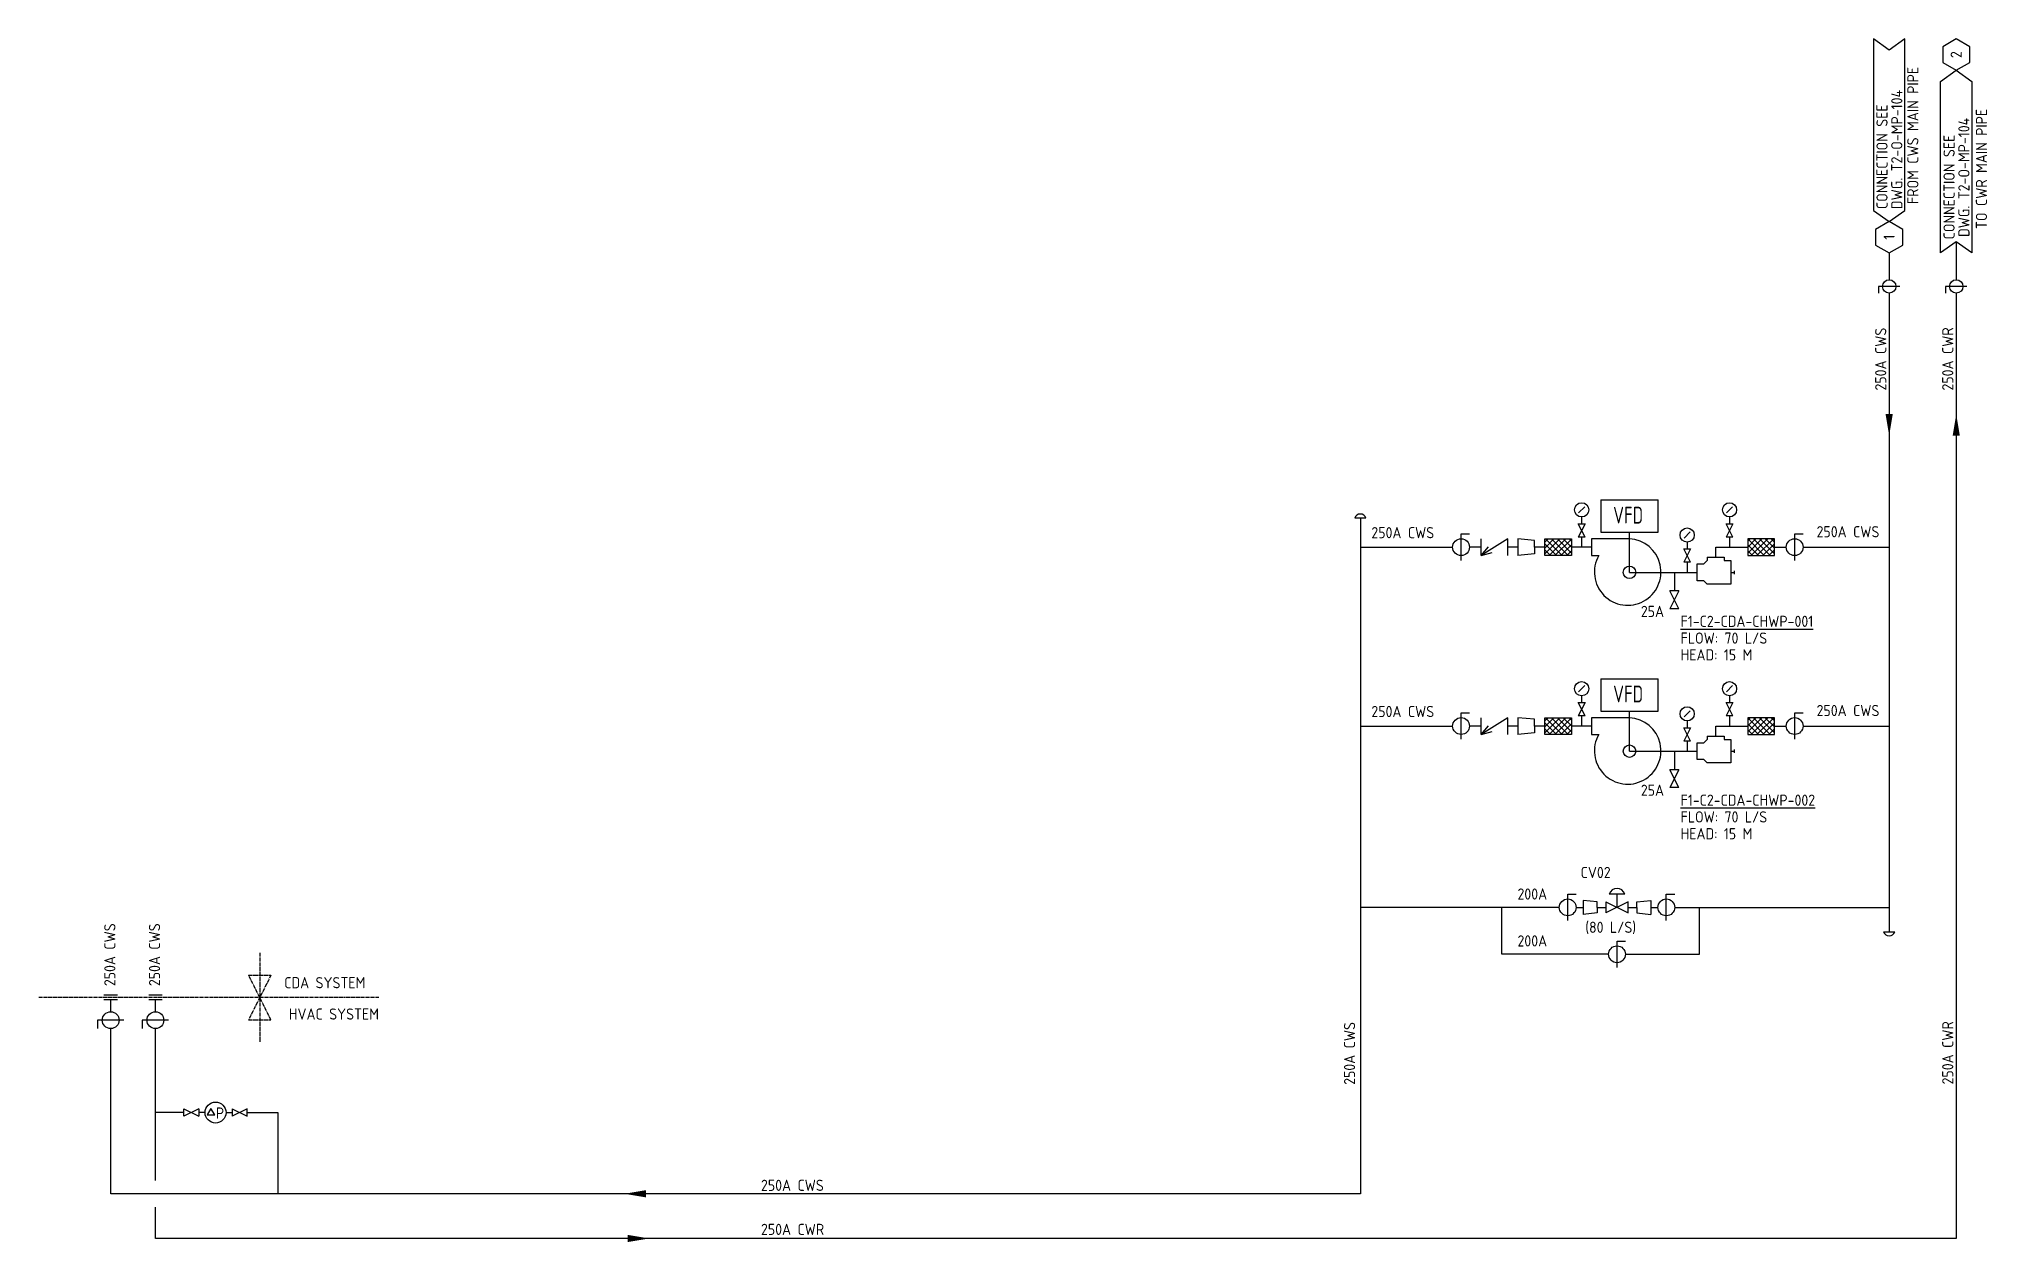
# Model space of a CAD drawing. Header units: millimetres. Extents: x 168 to 604, y 147 to 417.
import ezdxf
from ezdxf.enums import TextEntityAlignment as Align

# ---------------------------------------------------------------- set-up
doc = ezdxf.new("R2010")
doc.units = ezdxf.units.MM
doc.linetypes.add('CENTER2', pattern=[1.125, 0.75, -0.125, 0.125, -0.125])
for name, color, linetype in [('DETL-TXT', 4, 'Continuous'), ('g-ttlb', 4, 'Continuous'), ('M-CWTR-9PIPE-S', 200, 'Continuous'), ('M-CWTR-TEXT', 3, 'Continuous'), ('M-CWTR-TEXT-eq', 4, 'Continuous'), ('M-CWTR-VAVE', 2, 'Continuous'), ('M-HVAC-EQPM-P1', 22, 'Continuous'), ('M-WW-PIPE-R', 210, 'Continuous'), ('M-WW-PIPE-S', 100, 'Continuous')]:
    doc.layers.add(name, color=color, linetype=linetype)
doc.styles.add('AA-TXT', font='isocp.shx', dxfattribs={"bigfont": 'chineset.shx'})

msp = doc.modelspace()

# ---------------------------------------------------------------- hatches: boundary and pattern name
at = {"layer": 'M-CWTR-VAVE'}
h = msp.add_hatch(dxfattribs=at)
h.set_pattern_fill('ANSI37', color=256, scale=7.5, style=0)
h.set_pattern_definition([(45, (126.8222, -229.1768), (-0.6629126, 0.6629126), []), (135, (126.8222, -229.1768), (-0.6629126, -0.6629126), [])])
h.paths.add_polyline_path([(504.89, 304.75), (510.89, 304.75), (510.89, 301), (504.89, 301)])
h = msp.add_hatch(dxfattribs=at)
h.set_pattern_fill('ANSI37', color=256, scale=7.5, style=0)
h.set_pattern_definition([(135, (934.3594, -229.1768), (0.6629126, 0.6629126), []), (45, (934.3594, -229.1768), (0.6629126, -0.6629126), [])])
h.paths.add_polyline_path([(556.29, 304.75), (550.29, 304.75), (550.29, 301), (556.29, 301)])
h = msp.add_hatch(dxfattribs=at)
h.set_pattern_fill('ANSI37', color=256, scale=7.5, style=0)
h.set_pattern_definition([(45, (126.8222, -269.1768), (-0.6629126, 0.6629126), []), (135, (126.8222, -269.1768), (-0.6629126, -0.6629126), [])])
h.paths.add_polyline_path([(504.89, 264.75), (510.89, 264.75), (510.89, 261), (504.89, 261)])
h = msp.add_hatch(dxfattribs=at)
h.set_pattern_fill('ANSI37', color=256, scale=7.5, style=0)
h.set_pattern_definition([(135, (934.3594, -269.1768), (0.6629126, 0.6629126), []), (45, (934.3594, -269.1768), (0.6629126, -0.6629126), [])])
h.paths.add_polyline_path([(556.29, 264.75), (550.29, 264.75), (550.29, 261), (556.29, 261)])

# ---------------------------------------------------------------- linework, layer by layer
at = {"layer": 'DETL-TXT'}
for points in [[(581.93, 375.71), (585.43, 378.21), (585.43, 416.55), (581.93, 414.05), (578.43, 416.55), (578.43, 378.21), (581.93, 375.71)], [(596.93, 409.55), (600.43, 407.05), (600.43, 368.71), (596.93, 371.21), (593.43, 368.71), (593.43, 407.05), (596.93, 409.55)]]:
    msp.add_lwpolyline(points, dxfattribs=at)
for points in [[(596.93, 409.55), (599.97, 411.3), (599.97, 414.8), (596.93, 416.55), (593.9, 414.8), (593.9, 411.3)], [(581.93, 368.71), (584.97, 370.46), (584.97, 373.96), (581.93, 375.71), (578.9, 373.96), (578.9, 370.46)]]:
    msp.add_lwpolyline(points, close=True, dxfattribs=at)
at = {"layer": 'g-ttlb', "linetype": 'CENTER2'}
for p, q in [((217.5, 212.16), (217.5, 192.16)), ((244.13, 202.16), (168.11, 202.16))]:
    msp.add_line(p, q, dxfattribs=at)
msp.add_lwpolyline([(220, 197.16), (215, 207.16), (220, 207.16), (215, 197.16)], close=True, dxfattribs=at)
at = {"layer": 'M-CWTR-9PIPE-S'}
for p, q in [((581.93, 368.71), (581.93, 362.69)), ((581.93, 359.69), (581.93, 216.86)), ((464.91, 309.37), (462.41, 309.37)), ((464.91, 309.37), (462.41, 309.37)), ((463.66, 309.37), (463.66, 158.27)), ((533.9, 297.25), (533.9, 293.11)), ((533.9, 257.25), (533.9, 253.11)), ((508.16, 222.32), (463.66, 222.32)), ((495.31, 211.83), (495.31, 222.32)), ((511.91, 222.32), (513.48, 222.32)), ((516.61, 222.32), (518.56, 222.32)), ((523.56, 222.32), (525.51, 222.32)), ((528.64, 222.32), (530.21, 222.32)), ((533.96, 222.32), (581.93, 222.32)), ((539.48, 211.83), (539.48, 222.32)), ((580.68, 216.86), (583.18, 216.86)), ((580.68, 216.86), (583.18, 216.86)), ((519.18, 211.83), (495.31, 211.83)), ((522.93, 211.83), (539.48, 211.83)), ((184.15, 198.97), (184.15, 201.68)), ((184.15, 158.27), (184.15, 195.22)), ((463.66, 158.27), (184.15, 158.27))]:
    msp.add_line(p, q, dxfattribs=at)
for points in [[(581.93, 327.84, 0, 1.6, 0), (581.93, 332.64, 0, 0, 0)], [(299.05, 158.27, 0, 1.6, 0), (303.85, 158.27, 0, 0, 0)]]:
    msp.add_lwpolyline(points, format="xyseb", dxfattribs=at)
for centre, start, end in [((463.66, 309), 16.4573, 163.5427), ((463.66, 309), 16.4573, 163.5427), ((581.93, 217.23), 196.4573, 343.5427), ((581.93, 217.23), 196.4573, 343.5427)]:
    msp.add_arc(centre, 1.3, start, end, dxfattribs=at)
at = {"layer": 'M-CWTR-VAVE'}
for p, q in [((584.31, 361.19), (579.56, 361.19)), ((579.56, 361.19), (579.56, 359.69)), ((599.31, 361.19), (594.56, 361.19)), ((594.56, 361.19), (594.56, 359.69)), ((512.46, 310.54), (513.84, 311.92)), ((513.15, 309.64), (513.15, 308.13)), ((545.54, 310.54), (546.92, 311.92)), ((546.23, 309.64), (546.23, 308.13)), ((486.18, 305.84), (488.06, 305.84)), ((486.18, 299.91), (486.18, 305.84)), ((512.4, 308.13), (513.9, 308.13)), ((513.9, 305.13), (512.4, 308.13)), ((513.9, 308.13), (512.4, 305.13)), ((513.9, 305.13), (512.4, 305.13)), ((513.15, 305.13), (513.15, 302.88)), ((536.07, 304.91), (537.45, 306.29)), ((546.98, 305.13), (545.48, 308.13)), ((546.98, 308.13), (545.48, 305.13)), ((545.48, 308.13), (546.98, 308.13)), ((546.98, 305.13), (545.48, 305.13)), ((546.23, 305.13), (546.23, 302.88)), ((560.8, 305.84), (562.68, 305.84)), ((560.8, 299.91), (560.8, 305.84)), ((490.64, 301), (490.64, 304.75)), ((496.64, 304.75), (490.64, 301)), ((490.64, 301), (492.31, 302.93)), ((490.64, 301), (493.1, 301.66)), ((496.64, 301), (496.64, 304.75)), ((498.89, 304.75), (498.89, 301)), ((502.64, 304.38), (498.89, 304.75)), ((502.64, 301.37), (498.89, 301)), ((502.64, 302.88), (502.64, 304.38)), ((502.64, 302.88), (502.64, 301.37)), ((504.89, 301), (504.89, 304.75)), ((504.89, 304.75), (510.89, 304.75)), ((510.89, 301), (504.89, 301)), ((510.89, 304.75), (510.89, 301)), ((537.51, 302.51), (536.01, 299.51)), ((537.51, 299.51), (536.01, 302.51)), ((536.01, 302.51), (537.51, 302.51)), ((536.76, 304.01), (536.76, 302.51)), ((550.29, 304.75), (550.29, 301)), ((556.29, 304.75), (550.29, 304.75)), ((550.29, 301), (556.29, 301)), ((556.29, 301), (556.29, 304.75)), ((537.51, 299.51), (536.01, 299.51)), ((536.76, 299.51), (536.76, 297.25)), ((539.01, 295.37), (539.01, 299.13)), ((539.01, 299.13), (540.51, 299.13)), ((540.51, 299.13), (541.26, 299.88)), ((541.26, 300.63), (541.26, 299.88)), ((541.26, 300.63), (545.01, 300.63)), ((545.01, 300.63), (545.01, 299.88)), ((545.01, 299.88), (546.51, 299.88)), ((546.51, 299.88), (546.51, 294.62)), ((546.51, 297.25), (547.26, 297.25)), ((547.26, 297.62), (547.26, 296.87)), ((534.9, 293.11), (532.9, 289.11)), ((534.9, 289.11), (532.9, 293.11)), ((534.9, 293.11), (532.9, 293.11)), ((540.51, 295.37), (539.01, 295.37)), ((540.51, 295.37), (541.26, 294.62)), ((546.51, 294.62), (541.26, 294.62)), ((534.9, 289.11), (532.9, 289.11)), ((512.46, 270.54), (513.84, 271.92)), ((545.54, 270.54), (546.92, 271.92)), ((486.18, 265.84), (488.06, 265.84)), ((486.18, 259.91), (486.18, 265.84)), ((512.4, 268.13), (513.9, 268.13)), ((513.9, 265.13), (512.4, 268.13)), ((513.9, 268.13), (512.4, 265.13)), ((513.15, 269.64), (513.15, 268.13)), ((536.07, 264.91), (537.45, 266.29)), ((546.98, 265.13), (545.48, 268.13)), ((546.98, 268.13), (545.48, 265.13)), ((545.48, 268.13), (546.98, 268.13)), ((546.23, 269.64), (546.23, 268.13)), ((560.8, 265.84), (562.68, 265.84)), ((560.8, 259.91), (560.8, 265.84)), ((490.64, 261), (490.64, 264.75)), ((496.64, 264.75), (490.64, 261)), ((490.64, 261), (492.31, 262.93)), ((490.64, 261), (493.1, 261.66)), ((496.64, 261), (496.64, 264.75)), ((498.89, 264.75), (498.89, 261)), ((502.64, 264.38), (498.89, 264.75)), ((502.64, 262.88), (502.64, 264.38)), ((502.64, 262.88), (502.64, 261.37)), ((504.89, 261), (504.89, 264.75)), ((504.89, 264.75), (510.89, 264.75)), ((510.89, 264.75), (510.89, 261)), ((513.9, 265.13), (512.4, 265.13)), ((513.15, 265.13), (513.15, 262.88)), ((537.51, 262.51), (536.01, 259.51)), ((537.51, 259.51), (536.01, 262.51)), ((536.01, 262.51), (537.51, 262.51)), ((536.76, 264.01), (536.76, 262.51)), ((546.98, 265.13), (545.48, 265.13)), ((546.23, 265.13), (546.23, 262.88)), ((550.29, 264.75), (550.29, 261)), ((556.29, 264.75), (550.29, 264.75)), ((556.29, 261), (556.29, 264.75)), ((502.64, 261.37), (498.89, 261)), ((510.89, 261), (504.89, 261)), ((537.51, 259.51), (536.01, 259.51)), ((536.76, 259.51), (536.76, 257.25)), ((539.01, 255.37), (539.01, 259.13)), ((539.01, 259.13), (540.51, 259.13)), ((540.51, 259.13), (541.26, 259.88)), ((541.26, 260.63), (541.26, 259.88)), ((541.26, 260.63), (545.01, 260.63)), ((545.01, 260.63), (545.01, 259.88)), ((545.01, 259.88), (546.51, 259.88)), ((546.51, 259.88), (546.51, 254.62)), ((546.51, 257.25), (547.26, 257.25)), ((547.26, 257.62), (547.26, 256.87)), ((550.29, 261), (556.29, 261)), ((534.9, 253.11), (532.9, 249.11)), ((534.9, 249.11), (532.9, 253.11)), ((534.9, 253.11), (532.9, 253.11)), ((540.51, 255.37), (539.01, 255.37)), ((540.51, 255.37), (541.26, 254.62)), ((546.51, 254.62), (541.26, 254.62)), ((534.9, 249.11), (532.9, 249.11)), ((510.03, 225.28), (511.91, 225.28)), ((510.03, 219.36), (510.03, 225.28)), ((516.61, 223.57), (513.48, 223.88)), ((513.48, 223.88), (513.48, 220.75)), ((516.61, 222.32), (516.61, 223.57)), ((516.61, 222.32), (516.61, 221.07)), ((518.56, 223.57), (518.56, 221.07)), ((523.56, 223.57), (518.56, 221.07)), ((518.56, 223.57), (523.56, 221.07)), ((522.8, 225.28), (519.32, 225.28)), ((521.06, 222.32), (521.06, 225.28)), ((523.56, 221.07), (523.56, 223.57)), ((525.51, 223.57), (528.64, 223.88)), ((525.51, 222.32), (525.51, 223.57)), ((525.51, 222.32), (525.51, 221.07)), ((528.64, 223.88), (528.64, 220.75)), ((532.09, 225.28), (533.97, 225.28)), ((532.09, 219.36), (532.09, 225.28)), ((516.61, 221.07), (513.48, 220.75)), ((525.51, 221.07), (528.64, 220.75)), ((521.06, 214.79), (522.94, 214.79)), ((521.06, 208.86), (521.06, 214.79)), ((185.65, 202.68), (182.65, 202.68)), ((185.65, 201.68), (182.65, 201.68)), ((195.65, 202.68), (192.65, 202.68)), ((195.65, 201.68), (192.65, 201.68)), ((181.18, 197.1), (181.18, 195.22)), ((187.11, 197.1), (181.18, 197.1)), ((191.18, 197.1), (191.18, 195.22)), ((197.11, 197.1), (191.18, 197.1)), ((200.54, 176.43), (194.15, 176.43)), ((200.54, 175.59), (200.54, 177.26)), ((200.54, 177.26), (203.87, 175.59)), ((203.87, 177.26), (200.54, 175.59)), ((203.87, 177.26), (203.87, 175.59)), ((205.26, 176.43), (203.87, 176.43)), ((209.94, 176.43), (211.32, 176.43)), ((211.32, 177.26), (214.66, 175.59)), ((214.66, 177.26), (211.32, 175.59)), ((211.32, 177.26), (211.32, 175.59)), ((214.66, 175.59), (214.66, 177.26)), ((214.66, 176.43), (221.53, 176.43)), ((221.53, 176.43), (221.53, 158.27))]:
    msp.add_line(p, q, dxfattribs=at)
msp.add_lwpolyline([(206.58, 177.37), (205.73, 175.89), (207.43, 175.89), (206.58, 177.37)], dxfattribs=at)
for centre, radius in [((581.94, 361.19), 1.5), ((596.94, 361.19), 1.5), ((513.15, 311.23), 1.59), ((546.23, 311.23), 1.59), ((536.76, 305.6), 1.59), ((486.18, 302.88), 1.88), ((560.8, 302.88), 1.88), ((513.15, 271.23), 1.59), ((546.23, 271.23), 1.59), ((536.76, 265.6), 1.59), ((486.18, 262.88), 1.88), ((560.8, 262.88), 1.88), ((510.03, 222.32), 1.88), ((532.09, 222.32), 1.88), ((521.06, 211.83), 1.88), ((184.15, 197.1), 1.88), ((194.15, 197.1), 1.88), ((207.6, 176.43), 2.34)]:
    msp.add_circle(centre, radius, dxfattribs=at)
msp.add_arc((521.06, 224.77), 1.81, 16.4573, 163.5427, dxfattribs=at)
at = {"layer": 'M-HVAC-EQPM-P1'}
for p, q in [((517.41, 313.44), (530.28, 313.44)), ((517.41, 313.44), (517.41, 306.24)), ((530.28, 306.24), (530.28, 313.44)), ((517.41, 306.24), (530.28, 306.24)), ((523.84, 297.25), (523.84, 306.24)), ((515.39, 304.75), (515.39, 301)), ((523.84, 304.75), (515.39, 304.75)), ((515.39, 301), (516.97, 301)), ((517.41, 273.44), (530.28, 273.44)), ((517.41, 273.44), (517.41, 266.24)), ((530.28, 266.24), (530.28, 273.44)), ((517.41, 266.24), (530.28, 266.24)), ((523.84, 257.25), (523.84, 266.24)), ((515.39, 264.75), (515.39, 261)), ((523.84, 264.75), (515.39, 264.75)), ((515.39, 261), (516.97, 261))]:
    msp.add_line(p, q, dxfattribs=at)
for centre in [(523.84, 297.25), (523.84, 257.25)]:
    msp.add_circle(centre, 1.4, dxfattribs=at)
for centre in [(523.44, 297.32), (523.44, 257.32)]:
    msp.add_arc(centre, 7.44, 150.3127, 86.8785, dxfattribs=at)
at = {"layer": 'M-WW-PIPE-R'}
for p, q in [((596.94, 370.46), (596.94, 362.69)), ((581.94, 367.96), (581.94, 362.69)), ((463.66, 302.88), (484.3, 302.88)), ((490.64, 302.88), (488.05, 302.88)), ((498.89, 302.88), (496.64, 302.88)), ((504.89, 302.88), (502.64, 302.88)), ((515.39, 302.88), (510.89, 302.88)), ((543.13, 302.88), (550.29, 302.88)), ((543.13, 300.63), (543.13, 302.88)), ((556.29, 302.88), (558.92, 302.88)), ((562.67, 302.88), (581.93, 302.88)), ((523.84, 297.25), (539.01, 297.25)), ((463.66, 262.88), (484.3, 262.88)), ((490.64, 262.88), (488.05, 262.88)), ((498.89, 262.88), (496.64, 262.88)), ((504.89, 262.88), (502.64, 262.88)), ((515.39, 262.88), (510.89, 262.88)), ((543.13, 262.88), (550.29, 262.88)), ((543.13, 260.63), (543.13, 262.88)), ((556.29, 262.88), (558.92, 262.88)), ((562.67, 262.88), (581.93, 262.88)), ((523.84, 257.25), (539.01, 257.25))]:
    msp.add_line(p, q, dxfattribs=at)
at = {"layer": 'M-WW-PIPE-S'}
for p, q in [((596.93, 371.21), (596.93, 362.69)), ((596.93, 359.69), (596.93, 148.27)), ((194.15, 198.97), (194.15, 201.68)), ((194.15, 161.27), (194.15, 195.22)), ((194.15, 148.27), (194.15, 155.27)), ((596.93, 148.27), (194.15, 148.27))]:
    msp.add_line(p, q, dxfattribs=at)
for points in [[(596.93, 332.64, 0, 1.6, 0), (596.93, 327.84, 0, 0, 0)], [(304.57, 148.27, 0, 1.6, 0), (299.77, 148.27, 0, 0, 0)]]:
    msp.add_lwpolyline(points, format="xyseb", dxfattribs=at)

# ---------------------------------------------------------------- texts
at = {"layer": 'DETL-TXT', "style": 'AA-TXT'}
for s, p in [('2', (596.93, 413.05)), ('1', (581.93, 372.21))]:
    msp.add_text(s, height=2.5, rotation=90, dxfattribs=at).set_placement(p, align=Align.MIDDLE)
for s, p in [('CONNECTION SEE', (581.58, 378.5)), ('DWG. T2-O-MP-104', (584.88, 378.5)), ('DWG. T2-O-MP-104', (599.9, 372.27)), ('CONNECTION SEE', (596.58, 371.72))]:
    msp.add_text(s, height=2.5, rotation=90, dxfattribs=at).set_placement(p)
at = {"layer": 'M-CWTR-TEXT', "style": 'AA-TXT'}
for s, p in [('FROM CWS MAIN PIPE', (588.47, 379.63)), ('TO CWR MAIN PIPE', (603.82, 374.05)), ('250A CWS', (581.29, 337.92)), ('250A CWR', (596.28, 337.92)), ('250A CWS', (185.21, 204.71)), ('250A CWS', (195.21, 204.71)), ('250A CWS', (462.49, 182.63)), ('250A CWR', (596.28, 182.73))]:
    msp.add_text(s, height=2.5, rotation=90, dxfattribs=at).set_placement(p)
for s, p in [('250A CWS', (466.12, 304.88)), ('250A CWS', (565.7, 305.09)), ('25A', (526.39, 287.27)), ('FLOW: 70 L/S', (535.28, 281.3)), ('HEAD: 15 M', (535.28, 277.55)), ('250A CWS', (466.12, 264.88)), ('250A CWS', (565.7, 265.09)), ('25A', (526.39, 247.27)), ('FLOW: 70 L/S', (535.28, 241.3)), ('HEAD: 15 M', (535.28, 237.55)), ('CV02', (512.93, 228.88)), ('200A', (498.8, 224.06)), ('(80 L/S)', (513.97, 216.62)), ('200A', (498.8, 213.57)), ('250A CWS', (329.6, 158.91)), ('250A CWR', (329.6, 149.06))]:
    msp.add_text(s, height=2.5, dxfattribs=at).set_placement(p)
at = {"layer": 'M-CWTR-TEXT', "linetype": 'Continuous', "style": 'AA-TXT'}
msp.add_text('CDA SYSTEM', height=2.5, dxfattribs=at).set_placement((222.97, 205.48), align=Align.MIDDLE_LEFT)
msp.add_text('HVAC SYSTEM', height=2.5, dxfattribs=at).set_placement((244.15, 198.47), align=Align.MIDDLE_RIGHT)
at = {"layer": 'M-CWTR-TEXT-eq', "style": 'AA-TXT'}
for s, p in [('%%UF1-C2-CDA-CHWP-001', (535.28, 285.05)), ('%%UF1-C2-CDA-CHWP-002', (535.28, 245.05))]:
    msp.add_text(s, height=2.5, dxfattribs=at).set_placement(p)
at = {"layer": 'M-CWTR-VAVE', "style": 'AA-TXT'}
msp.add_text('P', height=2.5, dxfattribs=at).set_placement((208.58, 176.32), align=Align.MIDDLE)
at = {"layer": 'M-HVAC-EQPM-P1', "style": 'AA-TXT', "width": 0.8}
for p in [(520.2, 308.17), (520.2, 268.17)]:
    msp.add_text('VFD', height=3.75, dxfattribs=at).set_placement(p)

doc.saveas('drawing.dxf')
